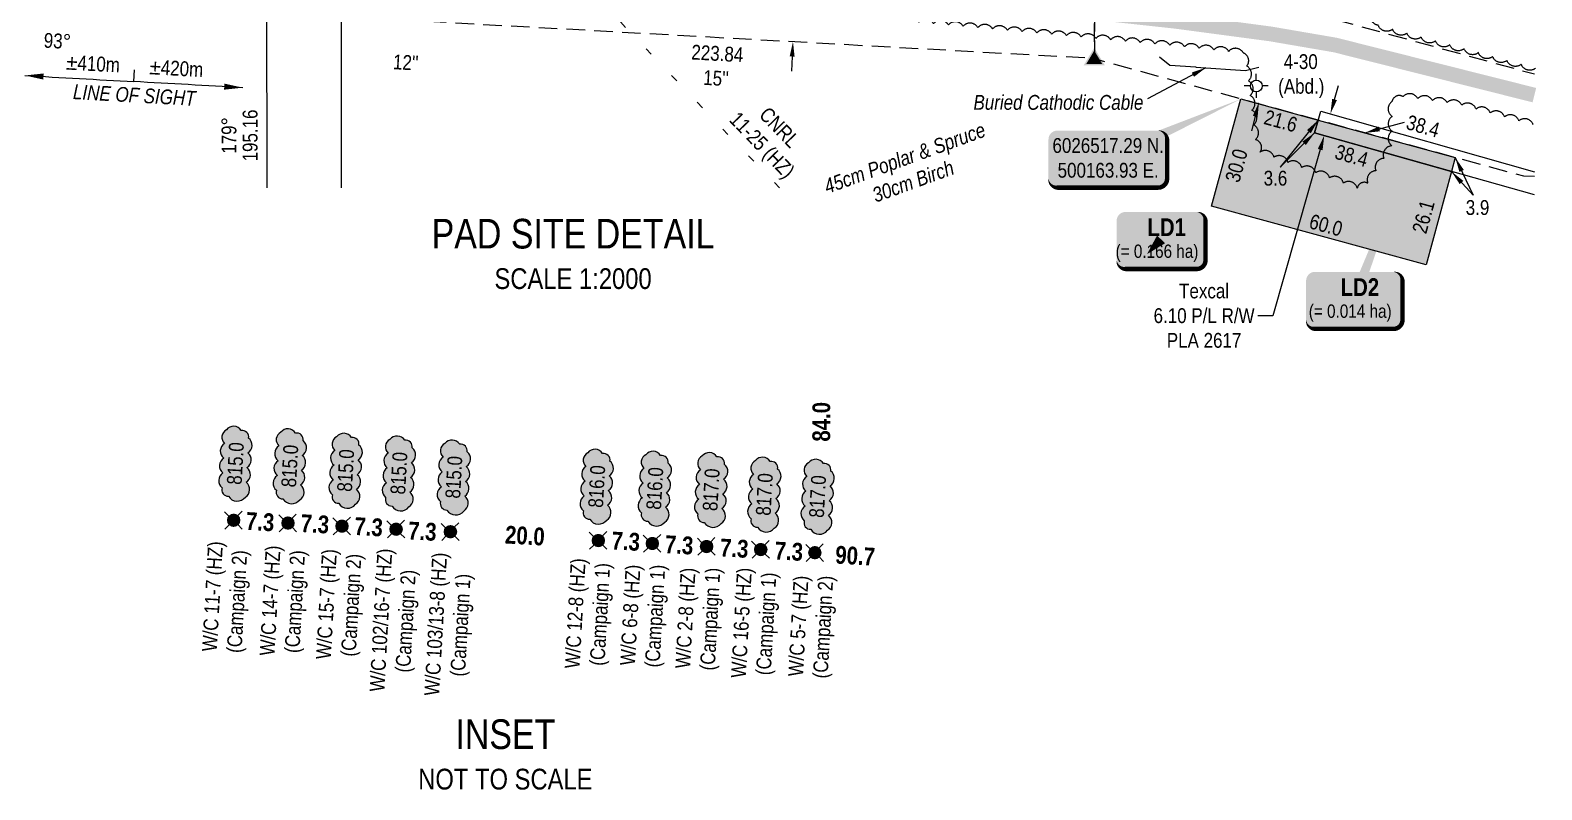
# Model space of a CAD drawing. Extents: x 498179 to 504650, y 6026245 to 6032974.
# Drawn here: x 502810 to 503829, y 6026447 to 6026960 of the extents above; entities that cross this region are included whole.
import ezdxf
from ezdxf.enums import TextEntityAlignment as Align

# ---------------------------------------------------------------- set-up
doc = ezdxf.new("R2010")
doc.units = 0
doc.header["$LTSCALE"] = 5
doc.header["$PDSIZE"] = 0.5
for name, pattern in [('0', [1, 1, 0]), ('foc-ACCESSROAD', [3.75, 2.5, -1.25]), ('foc-DOT', [1, 0.2, -0.8])]:
    doc.linetypes.add(name, pattern=pattern)
doc.layers.get('Defpoints').update_dxf_attribs({"color": 9})
for name, color, linetype in [('AS-CABLE', 224, 'foc-CABLE'), ('AS-ROADS', 254, 'Continuous'), ('DETAIL-HZ-Existing', 8, 'foc-DOT'), ('DETAIL-T', 7, 'Continuous'), ('DRILL-T', 8, 'Continuous'), ('F-AR', 190, 'foc-ACCESSROAD'), ('F-RW', 190, 'Continuous'), ('F-WS-S', 8, 'Continuous'), ('L-BD', 7, 'Continuous'), ('L-MON', 1, 'Continuous'), ('L-SEC', 7, 'Continuous'), ('P-ELEVATION', 7, 'Continuous'), ('P-TEMP-BLOCKS', 250, 'Continuous'), ('P-TEMP-BLUE', 146, 'Continuous'), ('P-TEMP-BLUE-T', 146, 'Continuous'), ('P-TXT', 4, 'Continuous'), ('P-WORKAREA', 113, 'Continuous'), ('P-WORKAREA-H', 111, 'Continuous'), ('T-BUSH', 110, '0'), ('T-BUSH-T', 110, 'Continuous')]:
    doc.layers.add(name, color=color, linetype=linetype)
for name, color, linetype, lineweight in [('F-AR-T', 190, 'Continuous', 9), ('F-RW-T', 190, 'Continuous', 9), ('F-WS-T', 190, 'Continuous', 9)]:
    doc.layers.add(name, color=color, linetype=linetype, lineweight=lineweight)
doc.layers.add('P-TEMP-BLUE-H', color=7, linetype='Continuous', true_color=0x99e6ff)
doc.styles.add('80', font='ARIALN.TTF', dxfattribs={"height": 10})
doc.styles.add('80CG', font='ARIALN.TTF', dxfattribs={"height": 10})
doc.styles.add('80L', font='ARIALN.TTF', dxfattribs={"height": 10})
doc.styles.add('80LS', font='ARIALNI.TTF', dxfattribs={"height": 10})
doc.styles.add('BOLD', font='ARIALNB.TTF')
doc.styles.add('foc-LtypeFont', font='ARIALN.TTF', dxfattribs={"height": 7.35})
doc.styles.get("Standard").update_dxf_attribs({"font": 'ARIALN.TTF'})
doc.linetypes.add('foc-CABLE', pattern='A,2,-1,["C",foc-LtypeFont,S=0.2,R=0,X=-0.625,Y=-0.75],-1.24,8', length=12.24)
doc.dimstyles.new('COMPASS', dxfattribs={"dimscale": 5, "dimtxt": 10, "dimasz": 2.5, "dimexe": 0.2, "dimexo": 0.0625, "dimgap": 0.5, "dimtad": 0, "dimtih": 1, "dimtoh": 1, "dimzin": 0, "dimdsep": 46, "dimtxsty": '80', "dimcen": 0.1, "dimse1": 1, "dimse2": 1, "dimclrd": 256, "dimclrt": 256, "dimaunit": 1, "dimadec": 4, "dimazin": 0, "dimtfac": 0.06, "dimtofl": 0, "dimtmove": 0, "dimatfit": 1, "dimfxl": 0.2, "dimtolj": 1, "dimtzin": 0, "dimlwd": -1, "dimarcsym": 0})
doc.dimstyles.new('Compass 5 000', dxfattribs={"dimscale": 5, "dimtxt": 9, "dimasz": 2, "dimexe": 0.2, "dimexo": 0.0625, "dimgap": 0.5, "dimtad": 0, "dimtih": 1, "dimtoh": 1, "dimzin": 0, "dimdsep": 46, "dimtxsty": '80CG', "dimcen": 0.1, "dimse1": 1, "dimse2": 1, "dimclrd": 256, "dimclrt": 256, "dimaunit": 1, "dimadec": 4, "dimazin": 0, "dimtfac": 0.06, "dimtofl": 0, "dimtmove": 0, "dimatfit": 1, "dimfxl": 0.2, "dimtolj": 1, "dimtzin": 0, "dimlwd": -1, "dimarcsym": 0})

# ---------------------------------------------------------------- blocks, each defined once
blk = doc.blocks.new('*D80')
at = {"layer": 'Defpoints', "color": 0, "transparency": 16777216}
for p in [(503327.9, 6027020), (503361.3, 6027018.1), (503357.4, 6026950)]:
    blk.add_point(p, dxfattribs=at)
at = {"layer": 'F-AR-T', "transparency": 16777216}
for p, q in [((503328.5, 6027030), (503330, 6027056.8)), ((503330, 6027056.8), (503340, 6027056.8)), ((503323.5, 6026941.9), (503322.9, 6026931.9))]:
    blk.add_line(p, q, dxfattribs=at)
for points in [[(503326.8, 6027030.1), (503330.2, 6027029.9), (503327.9, 6027020)], [(503321.8, 6026942), (503325.1, 6026941.8), (503324, 6026951.9)]]:
    blk.add_solid(points, dxfattribs=at)
at = {"layer": 'F-AR-T', "transparency": 16777216, "insert": (503374.3, 6027056.8), "char_height": 10, "attachment_point": 5, "style": '80CG'}
blk.add_mtext('\\A1;Procyon\\P27.43 A/R\\PLOC 122123', dxfattribs=at)
blk = doc.blocks.new('*D81')
at = {"layer": 'Defpoints', "color": 0, "transparency": 16777216}
for p in [(503656, 6026977.1), (503758.7, 6026949.7), (503741, 6026883.5)]:
    blk.add_point(p, dxfattribs=at)
at = {"layer": 'F-AR-T', "transparency": 16777216}
for p, q in [((503658.6, 6026986.8), (503671.6, 6027035.1)), ((503671.6, 6027035.1), (503681.6, 6027035.1)), ((503635.8, 6026901.3), (503633.2, 6026891.7))]:
    blk.add_line(p, q, dxfattribs=at)
for points in [[(503657, 6026987.2), (503660.2, 6026986.4), (503656, 6026977.1)], [(503634.2, 6026901.8), (503637.4, 6026900.9), (503638.3, 6026911)]]:
    blk.add_solid(points, dxfattribs=at)
at = {"layer": 'F-AR-T', "transparency": 16777216, "insert": (503715.9, 6027035.1), "char_height": 10, "attachment_point": 5, "style": '80CG'}
blk.add_mtext('\\A1;Procyon\\P27.43 A/R\\PLOC 122346', dxfattribs=at)
blk = doc.blocks.new('STRIA')
blk.add_hatch(color=255).paths.add_polyline_path([(-0.04, 1.52), (-1.47, -0.87), (1.39, -0.87)])
blk = doc.blocks.new('STRIAA')
blk.add_blockref('STRIA', (0, 0))
blk = doc.blocks.new('STRIB')
at = {"color": 1}
blk.add_solid([(-1.12, -0.67), (-0.04, 1.13), (1.04, -0.67)], dxfattribs=at)
blk = doc.blocks.new('STRIBB')
blk.add_blockref('STRIB', (0, 0))
blk = doc.blocks.new('STRICC')
for name in ['STRIAA', 'STRIBB']:
    blk.add_blockref(name, (0, 0))
blk = doc.blocks.new('fdspike')
blk.add_blockref('STRICC', (0, 0))
blk = doc.blocks.new('*U76')
at = {"true_color": 0x99e6ff}
h = blk.add_hatch(color=141, dxfattribs=at)
edge = h.paths.add_edge_path()
edge.add_line((-24, -20), (24, -20))
edge.add_arc((24, -14), 6, 270, 360)
edge.add_line((30, -14), (30, 12.5))
edge.add_arc((24, 12.5), 6, 0, 90)
edge.add_line((24, 18.5), (-24, 18.5))
edge.add_arc((-24, 12.5), 6, 90, 180)
edge.add_line((-30, 12.5), (-30, -14))
edge.add_arc((-24, -14), 6, 180, 270)
at = {"color": 250, "flags": 128}
blk.add_lwpolyline([(-24, -20, 3, 3, 0), (24, -20, 3, 3, 0.414214), (30, -14, 3, 3, 0), (30, 12.5, 3, 0, 0.414214), (24, 18.5, 0, 0, 0), (-24, 18.5, 0, 0, 0.414214), (-30, 12.5, 0, 0, 0), (-30, -14, 0, 3, 0.414214)], format="xyseb", close=True, dxfattribs=at)
at = {"flags": 128}
blk.add_lwpolyline([(-9.5, -10, 0, 7.5, 0), (0, 0, 0, 0, 0)], format="xyseb", dxfattribs=at)
at = {"color": 250}
for tag, p, height, style in [('TEMP_AREA_W1_001', (-9.2, 2.2), 12, 'BOLD'), ('ENTER_TEXT_001', (-30.7, -12.5), 9, '80')]:
    blk.add_attdef(tag, p, '', height=height, dxfattribs=dict(at, style=style))
blk = doc.blocks.new('GABD')
for p, q in [((-0.81, 0), (-1.62, 0)), ((0, 0.81), (0, 1.62)), ((1.62, 0), (0.81, 0)), ((0, -0.81), (0, -1.62))]:
    blk.add_line(p, q)
blk.add_circle((0, 0), 0.8)
blk = doc.blocks.new('*D82')
at = {"layer": 'Defpoints', "color": 0, "transparency": 16777216}
for p in [(503686.5, 6026903.2), (503750.4, 6026885), (503746.3, 6026870.4)]:
    blk.add_point(p, dxfattribs=at)
at = {"layer": 'F-RW-T', "transparency": 16777216}
for p, q in [((503689.3, 6026912.8), (503692, 6026922.4)), ((503679.6, 6026879.1), (503647.6, 6026766.9)), ((503647.6, 6026766.9), (503637.6, 6026766.9))]:
    blk.add_line(p, q, dxfattribs=at)
for points in [[(503687.7, 6026913.3), (503690.9, 6026912.4), (503686.5, 6026903.2)], [(503678, 6026879.5), (503681.2, 6026878.6), (503682.4, 6026888.7)]]:
    blk.add_solid(points, dxfattribs=at)
at = {"layer": 'F-RW-T', "transparency": 16777216, "insert": (503601.3, 6026766.9), "char_height": 10, "attachment_point": 5, "style": '80CG'}
blk.add_mtext('\\A1;Texcal\\P6.10 P/L R/W\\PPLA 2617', dxfattribs=at)
blk = doc.blocks.new('*U83')
h = blk.add_hatch(color=254)
edge = h.paths.add_edge_path()
edge.add_line((-34, -20), (34, -20))
edge.add_arc((34, -14), 6, 270, 360)
edge.add_line((40, -14), (40, 12.5))
edge.add_arc((34, 12.5), 6, 0, 90)
edge.add_line((34, 18.5), (-34, 18.5))
edge.add_arc((-34, 12.5), 6, 90, 180)
edge.add_line((-40, 12.5), (-40, -14))
edge.add_arc((-34, -14), 6, 180, 270)
at = {"color": 1, "flags": 128}
blk.add_lwpolyline([(89.8, 39.8, 0, 10, 0), (0, 0, 5, 5, 0)], format="xyseb", dxfattribs=at)
blk.add_lwpolyline([(-34, -20, 3, 3, 0), (34, -20, 3, 3, 0.414214), (40, -14, 3, 3, 0), (40, 12.5, 3, 0, 0.414214), (34, 18.5, 0, 0, 0), (-34, 18.5, 0, 0, 0.414214), (-40, 12.5, 0, 0, 0), (-40, -14, 0, 3, 0.414214)], format="xyseb", close=True, dxfattribs=at)
at = {"color": 1, "style": '80'}
blk.add_attdef('ENTER_TEXT_001', (-36, -5), '', height=10, dxfattribs=at)
blk = doc.blocks.new('*U85')
at = {"layer": 'DETAIL-T', "color": 3, "insert": (0, 0), "char_height": 20, "width": 217.108, "attachment_point": 5, "style": '80CG'}
blk.add_mtext('PAD SITE DETAIL\\P{\\H0.7x;SCALE 1:2000}', dxfattribs=at)
blk = doc.blocks.new('WC')
at = {"layer": 'L-MON'}
h = blk.add_hatch(color=255, dxfattribs=at)
h.dxf.hatch_style = 1
edge = h.paths.add_edge_path()
edge.add_arc((0, 0), 0.9, 0, 360)
at = {"layer": 'L-MON', "color": 240, "flags": 128}
for points in [[(-0.62, 0.5), (-1.23, 1.12)], [(0.52, 0.61), (1.13, 1.21)], [(-1.18, -1.18), (-0.56, -0.57)], [(1.16, -1.18), (0.56, -0.57)]]:
    blk.add_lwpolyline(points, dxfattribs=at)
at = {"layer": 'L-MON', "color": 240}
for radius in [0.8, 0.373]:
    blk.add_circle((0, 0), radius, dxfattribs=at)
blk = doc.blocks.new('*U90')
h = blk.add_hatch(color=111)
edge = h.paths.add_edge_path()
edge.add_line((-26.5, -20), (26.5, -20))
edge.add_arc((26.5, -14), 6, 270, 360)
edge.add_line((32.5, -14), (32.5, 12.5))
edge.add_arc((26.5, 12.5), 6, 0, 90)
edge.add_line((26.5, 18.5), (-26.5, 18.5))
edge.add_arc((-26.5, 12.5), 6, 90, 180)
edge.add_line((-32.5, 12.5), (-32.5, -14))
edge.add_arc((-26.5, -14), 6, 180, 270)
at = {"flags": 128}
blk.add_lwpolyline([(36.6, 97.2, 0, 7.5, 0), (0, 0, 0, 0, 0)], format="xyseb", dxfattribs=at)
at = {"color": 250, "flags": 128}
blk.add_lwpolyline([(-26.5, -20, 3, 3, 0), (26.5, -20, 3, 3, 0.414214), (32.5, -14, 3, 3, 0), (32.5, 12.5, 3, 0, 0.414214), (26.5, 18.5, 0, 0, 0), (-26.5, 18.5, 0, 0, 0.414214), (-32.5, 12.5, 0, 0, 0), (-32.5, -14, 0, 3, 0.414214)], format="xyseb", close=True, dxfattribs=at)
at = {"color": 250}
for tag, p, height, style in [('TEMP_AREA_W1_001', (-9.2, 2.2), 12, 'BOLD'), ('ENTER_TEXT_001', (-30.7, -12.5), 9, '80')]:
    blk.add_attdef(tag, p, '', height=height, dxfattribs=dict(at, style=style))
blk = doc.blocks.new('wa')
at = {"layer": 'P-ELEVATION'}
h = blk.add_hatch(color=111, dxfattribs=at)
h.dxf.hatch_style = 1
edge = h.paths.add_edge_path()
edge.add_arc((-17.4, -4.5), 6.1, 215, 325)
edge.add_arc((-7.4, -4.5), 6.1, 215, 325)
edge.add_arc((2.6, -4.5), 6.1, 215, 325)
edge.add_arc((12.7, -4.5), 6.1, 215, 325)
edge.add_arc((18.1, -3.7), 4.32, 263.4336, 373.4336)
edge.add_arc((18.8, 2.3), 6.1, 305, 415)
edge.add_arc((17.5, 4.4), 5.69, 30.6955, 140.6955)
edge.add_arc((8.1, 4.5), 6.1, 35, 145)
edge.add_arc((-1.9, 4.5), 6.1, 35, 145)
edge.add_arc((-11.9, 4.5), 6.1, 35, 145)
edge.add_arc((-18, 3.8), 4.33, 75.4261, 185.4261)
edge.add_arc((-18.4, -2.3), 6.96, 125, 235)
at = {"color": 240, "flags": 128}
blk.add_lwpolyline([(-22.4, -8, 0.520567), (-12.3, -8, 0.520567), (-2.4, -8, 0.520567), (7.6, -8, 0.520567), (17.6, -8, 0.520567), (22.4, -2.7, 0.520567), (22.4, 7.3, 0.520567), (13.1, 8, 0.520567), (3.1, 8, 0.520567), (-6.9, 8, 0.520567), (-16.9, 8, 0.520567), (-22.4, 3.4, 0.520567)], format="xyb", close=True, dxfattribs=at)
at = {"layer": 'P-ELEVATION', "color": 240, "flags": 128}
blk.add_lwpolyline([(0, 0, 12.5, 0, 0), (-12.4, -6.4, 0, 0, 0)], format="xyseb", dxfattribs=at)
at = {"layer": 'P-ELEVATION', "color": 240, "style": '80'}
blk.add_attdef('ELEVATION', text='', height=10, dxfattribs=at).set_placement((0, 0), align=Align.MIDDLE_CENTER)

msp = doc.modelspace()

# ---------------------------------------------------------------- hatches: boundary and pattern name
at = {"layer": 'P-TEMP-BLUE-H'}
h = msp.add_hatch(color=256, dxfattribs=at)
h.dxf.hatch_style = 1
h.paths.add_polyline_path([(503675.878, 6026890.368), (503678.305, 6026898.948), (503626.139, 6026913.214), (503606.374, 6026840.907), (503750.983, 6026801.359), (503768.173, 6026864.246)])
at = {"layer": 'P-WORKAREA-H'}
h = msp.add_hatch(color=256, dxfattribs=at)
h.dxf.hatch_style = 1
h.paths.add_polyline_path([(503678.305, 6026898.948), (503770.748, 6026873.666), (503768.173, 6026864.246), (503675.878, 6026890.368)])

# ---------------------------------------------------------------- linework, layer by layer
msp.add_line((502879.427, 6026924.942), (502879.867, 6026932.809))
at = {"layer": 'AS-CABLE', "flags": 128}
msp.add_lwpolyline([(503571.306, 6026941.558), (503578.133, 6026936.05), (503595.803, 6026934.83), (503595.826, 6026934.82), (503595.821, 6026934.773), (503629.326, 6026932.463), (503638.241, 6026934.745), (503638.248, 6026934.768)], dxfattribs=at)
at = {"layer": 'AS-ROADS', "const_width": 9.995, "flags": 128}
msp.add_lwpolyline([(503824.062, 6026915.799), (503689.688, 6026949.618), (503646.106, 6026957.11), (503582.016, 6026965.66), (503513.868, 6026973.088), (503356.768, 6026985.045), (503229.153, 6026993.363), (503049.761, 6027001.565), (502829.573, 6027014.058), (502732.506, 6027019.85)], dxfattribs=at)
at = {"layer": 'DETAIL-HZ-Existing', "ltscale": 5, "flags": 128}
msp.add_lwpolyline([(503314.905, 6026853.306), (503280.814, 6026888.557), (503185.106, 6026988.675), (503137.589, 6027037.884), (502993.713, 6027188.961), (502946.221, 6027239.195), (502900.38, 6027286.254), (502852.639, 6027336.488), (502802.321, 6027389.646), (502755.029, 6027439.806), (502732.506, 6027463.812)], dxfattribs=at)
at = {"layer": 'F-AR', "flags": 128}
msp.add_lwpolyline([(503527.276, 6027008.825), (503527.425, 6026940.501), (503019.26, 6026968.639), (503019.247, 6027037.285), (503527.276, 6027008.825)], close=True, dxfattribs=at)
msp.add_lwpolyline([(503824.062, 6026860.845), (503817.051, 6026861.029), (503678.307, 6026898.955), (503527.426, 6026940.198), (503527.276, 6027008.825), (503538.508, 6027008.213), (503824.062, 6026930.118)], dxfattribs=at)
at = {"layer": 'F-RW'}
msp.add_lwpolyline([(503824.062, 6026848.428), (503675.878, 6026890.368), (503678.69, 6026900.309), (503680.029, 6026905.045), (503824.062, 6026863.962)], dxfattribs=at)
at = {"layer": 'L-SEC'}
for p, q in [((502968.853, 6027703.121), (502969.017, 6026853.306)), ((503019.119, 6027703.121), (503019.282, 6026853.306))]:
    msp.add_line(p, q, dxfattribs=at)
at = {"layer": 'P-TEMP-BLUE', "flags": 128}
msp.add_lwpolyline([(503626.139, 6026913.214), (503678.305, 6026898.948), (503675.878, 6026890.368), (503768.173, 6026864.246), (503750.983, 6026801.359), (503606.374, 6026840.907)], close=True, dxfattribs=at)
at = {"layer": 'P-WORKAREA', "flags": 128}
msp.add_lwpolyline([(503678.305, 6026898.948), (503770.748, 6026873.666), (503768.173, 6026864.246), (503675.878, 6026890.368)], close=True, dxfattribs=at)
at = {"layer": 'T-BUSH', "flags": 128}
for points in [[(503824.852, 6026933.964, -0.52056705), (503815.21, 6026936.597, -0.52056705), (503805.568, 6026939.23, -0.52056705), (503795.927, 6026941.862, -0.52056705), (503786.285, 6026944.495, -0.52056705), (503776.643, 6026947.127, -0.52056705), (503767.002, 6026949.76, -0.52056705), (503757.36, 6026952.393, -0.52056705), (503747.718, 6026955.025, -0.52056705), (503738.077, 6026957.658, -0.52056705), (503728.435, 6026960.29, -0.52056705), (503718.793, 6026962.923, -0.52056705), (503714.446, 6026971.328, -0.52056705), (503711.75, 6026980.912, -0.52056705), (503710.008, 6026990.753, -0.52056705), (503708.265, 6027000.595, -0.52056705), (503701.326, 6027002.049, -0.52056705), (503691.738, 6026999.227, -0.52056705), (503684.134, 6026994.572, -0.52056705), (503682.085, 6026984.79, -0.52056705), (503680.036, 6026975.008, -0.52056705), (503674.935, 6026969.514, -0.52056705), (503665.021, 6026970.783, -0.52056705), (503655.108, 6026972.052, -0.52056705), (503645.194, 6026973.322, -0.52056705), (503635.28, 6026974.591, -0.52056705), (503625.367, 6026975.86, -0.52056705), (503615.453, 6026977.13, -0.52056705), (503605.539, 6026978.399, -0.52056705), (503595.626, 6026979.669, -0.52056705), (503585.712, 6026980.938, -0.52056705), (503575.798, 6026982.207, -0.52056705), (503565.901, 6026983.598, -0.52056705), (503556.006, 6026985.01, -0.52056705), (503546.112, 6026986.422, -0.52056705), (503536.218, 6026987.835, -0.52056705), (503526.323, 6026989.247, -0.52056705), (503516.423, 6026990.598, -0.52056705), (503506.452, 6026991.297, -0.52056705), (503496.482, 6026991.996, -0.52056705), (503486.512, 6026992.695, -0.52056705), (503476.542, 6026993.394, -0.52056705), (503466.572, 6026994.093, -0.52056705), (503456.602, 6026994.793, -0.52056705), (503446.631, 6026995.492, -0.52056705), (503436.661, 6026996.191, -0.52056705), (503426.691, 6026996.89, -0.52056705), (503416.721, 6026997.589, -0.52056705), (503406.751, 6026998.288, -0.52056705), (503396.781, 6026998.987, -0.52056705), (503386.811, 6026999.686, -0.52056705), (503376.84, 6027000.385, -0.52056705), (503366.87, 6027001.084, -0.52056705), (503356.9, 6027001.783, -0.52056705), (503346.93, 6027002.482, -0.52056705), (503336.953, 6027003.066, -0.52056705), (503326.972, 6027003.592, -0.52056705), (503316.991, 6027004.118, -0.52056705), (503307.01, 6027004.643, -0.52056705), (503297.03, 6027005.169, -0.52056705), (503287.049, 6027005.695, -0.52056705), (503277.068, 6027006.221, -0.52056705), (503267.087, 6027006.747, -0.52056705), (503257.106, 6027007.272, -0.52056705), (503247.126, 6027007.798, -0.52056705), (503237.145, 6027008.324, -0.52056705), (503227.163, 6027008.832, -0.52056705), (503217.181, 6027009.334, -0.52056705), (503207.199, 6027009.836, -0.52056705), (503197.217, 6027010.338, -0.52056705), (503187.235, 6027010.84, -0.52056705), (503177.253, 6027011.342, -0.52056705), (503167.271, 6027011.845, -0.52056705), (503157.289, 6027012.347, -0.52056705), (503147.307, 6027012.849, -0.52056705), (503137.325, 6027013.351, -0.52056705), (503127.343, 6027013.853, -0.52056705), (503117.361, 6027014.355, -0.52056705), (503107.379, 6027014.857, -0.52056705), (503097.397, 6027015.36, -0.52056705), (503087.415, 6027015.862, -0.52056705), (503077.433, 6027016.364, -0.52056705), (503067.451, 6027016.866, -0.52056705), (503057.469, 6027017.368, -0.52056705), (503047.487, 6027017.87, -0.52056705), (503037.513, 6027018.51, -0.52056705), (503027.541, 6027019.19, -0.52056705), (503017.57, 6027019.869, -0.52056705), (503007.598, 6027020.549, -0.52056705), (502997.627, 6027021.228, -0.52056705), (502987.655, 6027021.908, -0.52056705), (502977.684, 6027022.588, -0.52056705), (502967.712, 6027023.267, -0.52056705), (502957.741, 6027023.947, -0.52056705), (502947.769, 6027024.626, -0.52056705), (502937.798, 6027025.306, -0.52056705), (502927.826, 6027025.986, -0.52056705), (502917.855, 6027026.665, -0.52056705), (502907.883, 6027027.345, -0.52056705), (502897.912, 6027028.024, -0.52056705), (502887.94, 6027028.704, -0.52056705), (502877.969, 6027029.383, -0.52056705), (502867.997, 6027030.063, -0.52056705), (502858.026, 6027030.743, -0.52056705), (502848.054, 6027031.422, -0.52056705), (502838.083, 6027032.102, -0.52056705), (502828.111, 6027032.781, -0.52056705), (502818.136, 6027033.394, -0.52056705), (502808.159, 6027033.993, -0.52056705), (502798.182, 6027034.591, -0.52056705), (502788.206, 6027035.189, -0.52056705), (502778.229, 6027035.787, -0.52056705), (502768.252, 6027036.386, -0.52056705), (502758.275, 6027036.984, -0.52056705), (502748.299, 6027037.582, -0.52056705), (502738.322, 6027038.18, -0.52056705), (502732.685, 6027038.518, -0.52056705)], [(503823.271, 6026895.864, 0.52056705), (503813.63, 6026898.5, 0.52056705), (503803.99, 6026901.136, 0.52056705), (503794.349, 6026903.772, 0.52056705), (503784.708, 6026906.407, 0.52056705), (503775.067, 6026909.043, 0.52056705), (503765.239, 6026910.762, 0.52056705), (503755.336, 6026912.112, 0.52056705), (503745.433, 6026913.461, 0.52056705), (503735.53, 6026914.811, 0.52056705), (503728.028, 6026911.478, 0.52056705), (503728.083, 6026901.484, 0.52056705), (503728.139, 6026891.49, 0.52056705), (503727.99, 6026881.554, 0.52056705), (503722.572, 6026873.156, 0.52056705), (503717.154, 6026864.757, 0.52056705), (503711.736, 6026856.358, 0.52056705), (503704.658, 6026852.958, 0.52056705), (503695.293, 6026856.45, 0.52056705), (503685.928, 6026859.941, 0.52056705), (503676.563, 6026863.432, 0.52056705), (503667.198, 6026866.923, 0.52056705), (503657.833, 6026870.414, 0.52056705), (503648.468, 6026873.905, 0.52056705), (503639.103, 6026877.396, 0.52056705), (503635.972, 6026885.79, 0.52056705), (503634.786, 6026895.714, 0.52056705), (503633.6, 6026905.638, 0.52056705), (503632.414, 6026915.563, 0.52056705), (503631.228, 6026925.487, 0.52056705), (503630.042, 6026935.411, 0.52056705), (503627.79, 6026944.253, 0.52056705), (503617.85, 6026945.292, 0.52056705), (503607.909, 6026946.331, 0.52056705), (503597.969, 6026947.37, 0.52056705), (503588.028, 6026948.409, 0.52056705), (503578.084, 6026949.409, 0.52056705), (503568.133, 6026950.341, 0.52056705), (503558.182, 6026951.273, 0.52056705), (503548.231, 6026952.205, 0.52056705), (503538.28, 6026953.137, 0.52056705), (503528.329, 6026954.069, 0.52056705), (503518.378, 6026955.002, 0.52056705), (503508.427, 6026955.934, 0.52056705), (503498.474, 6026956.845, 0.52056705), (503488.52, 6026957.744, 0.52056705), (503478.565, 6026958.644, 0.52056705), (503468.611, 6026959.543, 0.52056705), (503458.657, 6026960.443, 0.52056705), (503448.703, 6026961.342, 0.52056705), (503438.749, 6026962.241, 0.52056705), (503428.795, 6026963.141, 0.52056705), (503418.841, 6026964.04, 0.52056705), (503408.887, 6026964.94, 0.52056705), (503398.933, 6026965.839, 0.52056705), (503388.979, 6026966.738, 0.52056705), (503379.025, 6026967.638, 0.52056705), (503369.071, 6026968.537, 0.52056705), (503359.113, 6026969.385, 0.52056705), (503349.129, 6026969.844, 0.52056705), (503339.145, 6026970.303, 0.52056705), (503329.161, 6026970.762, 0.52056705), (503319.177, 6026971.221, 0.52056705), (503309.192, 6026971.681, 0.52056705), (503299.208, 6026972.14, 0.52056705), (503289.224, 6026972.599, 0.52056705), (503279.24, 6026973.058, 0.52056705), (503269.256, 6026973.517, 0.52056705), (503259.272, 6026973.977, 0.52056705), (503249.288, 6026974.436, 0.52056705), (503239.304, 6026974.895, 0.52056705), (503229.321, 6026975.374, 0.52056705), (503219.34, 6026975.907, 0.52056705), (503209.36, 6026976.44, 0.52056705), (503199.38, 6026976.974, 0.52056705), (503189.399, 6026977.507, 0.52056705), (503179.419, 6026978.041, 0.52056705), (503169.439, 6026978.574, 0.52056705), (503159.458, 6026979.108, 0.52056705), (503149.478, 6026979.641, 0.52056705), (503139.497, 6026980.174, 0.52056705), (503129.517, 6026980.708, 0.52056705), (503119.537, 6026981.241, 0.52056705), (503109.556, 6026981.775, 0.52056705), (503099.576, 6026982.308, 0.52056705), (503089.595, 6026982.841, 0.52056705), (503079.615, 6026983.375, 0.52056705), (503069.635, 6026983.908, 0.52056705), (503059.654, 6026984.442, 0.52056705), (503049.674, 6026984.975, 0.52056705), (503039.693, 6026985.495, 0.52056705), (503029.711, 6026986.009, 0.52056705), (503019.73, 6026986.523, 0.52056705), (503009.749, 6026987.037, 0.52056705), (502999.767, 6026987.551, 0.52056705), (502989.786, 6026988.065, 0.52056705), (502979.804, 6026988.579, 0.52056705), (502969.823, 6026989.093, 0.52056705), (502959.841, 6026989.607, 0.52056705), (502949.86, 6026990.121, 0.52056705), (502939.879, 6026990.635, 0.52056705), (502929.897, 6026991.149, 0.52056705), (502919.916, 6026991.663, 0.52056705), (502909.934, 6026992.176, 0.52056705), (502899.953, 6026992.69, 0.52056705), (502889.972, 6026993.204, 0.52056705), (502879.99, 6026993.718, 0.52056705), (502870.009, 6026994.232, 0.52056705), (502860.027, 6026994.746, 0.52056705), (502850.046, 6026995.26, 0.52056705), (502840.065, 6026995.774, 0.52056705), (502830.083, 6026996.288, 0.52056705), (502820.102, 6026996.802, 0.52056705), (502810.124, 6026997.383, 0.52056705), (502800.15, 6026998.022, 0.52056705), (502790.176, 6026998.661, 0.52056705), (502780.202, 6026999.3, 0.52056705), (502770.227, 6026999.939, 0.52056705), (502760.253, 6027000.578, 0.52056705), (502750.279, 6027001.217, 0.52056705), (502740.305, 6027001.856, 0.52056705), (502732.314, 6027002.368, 0.52056705)]]:
    msp.add_lwpolyline(points, format="xyb", dxfattribs=at)

# ---------------------------------------------------------------- block references
at = {"xscale": 0.99946331, "yscale": 0.99946331, "zscale": 0.99946331}
msp.add_blockref('*U85', (503175.679, 6026808.529), dxfattribs=at)
at = {"layer": 'DETAIL-T'}
ref = msp.add_blockref('*U83', (503536.333, 6026873.384), dxfattribs=at)
ref.add_attrib('ENTER_TEXT_001', '6026517.29 N.', (503499.037, 6026876.802), dxfattribs={"layer": '0', "color": 1, "height": 10, "style": '80'})
ref.add_attrib('ENTER_TEXT_002', '500163.93 E.', (503502.513, 6026860.095), dxfattribs={"layer": '0', "color": 1, "height": 10, "style": '80'})
at = {"layer": 'L-BD', "xscale": 0.9994633100000002, "yscale": 0.9994633100000002, "zscale": 0.9994633100000002, "rotation": 86.8161111111111}
for p, values in [((502947.884, 6026667.238), {'ELEVATION': '815.0'}), ((502984.585, 6026665.519), {'ELEVATION': '815.0'}), ((503022.26, 6026662.496), {'ELEVATION': '815.0'}), ((503058.19, 6026660.666), {'ELEVATION': '815.0'}), ((503095.269, 6026657.934), {'ELEVATION': '815.0'}), ((503191.612, 6026651.718), {'ELEVATION': '816.0'}), ((503230.772, 6026650.392), {'ELEVATION': '816.0'}), ((503268.804, 6026649.508), {'ELEVATION': '817.0'}), ((503304.676, 6026646.363), {'ELEVATION': '817.0'}), ((503340.575, 6026644.945), {'ELEVATION': '817.0'})]:
    msp.add_blockref('wa', p, dxfattribs=at).add_auto_attribs(values)
at = {"layer": 'L-MON'}
for name, p, xscale, yscale, zscale in [('fdspike', (503527.426, 6026940.198), 4.997316549999957, 4.997316549999957, 12.49999999999981), ('WC', (502946.746, 6026628.884), 4.997316549999961, 4.997316549999961, 4.997316549999961), ('WC', (502983.356, 6026627.004), 4.997316549999961, 4.997316549999961, 4.997316549999961), ('WC', (503019.811, 6026624.914), 4.997316549999961, 4.997316549999961, 4.997316549999961), ('WC', (503056.311, 6026622.849), 4.997316549999961, 4.997316549999961, 4.997316549999961), ('WC', (503092.956, 6026621.149), 4.997316549999961, 4.997316549999961, 4.997316549999961), ('WC', (503192.741, 6026615.204), 4.997316549999961, 4.997316549999961, 4.997316549999961), ('WC', (503229.161, 6026613.214), 4.997316549999961, 4.997316549999961, 4.997316549999961), ('WC', (503265.716, 6026611.169), 4.997316549999961, 4.997316549999961, 4.997316549999961), ('WC', (503302.266, 6026609.124), 4.997316549999961, 4.997316549999961, 4.997316549999961), ('WC', (503338.771, 6026607.014), 4.997316549999961, 4.997316549999961, 4.997316549999961)]:
    msp.add_blockref(name, p, dxfattribs=dict(at, xscale=xscale, yscale=yscale, zscale=zscale))
at = {"layer": 'P-TEMP-BLOCKS'}
msp.add_blockref('*U90', (503702.602, 6026778.021), dxfattribs=at).add_auto_attribs({'TEMP_AREA_W1_001': 'LD2', 'ENTER_TEXT_001': '(= 0.014 ha)'})
at = {"layer": 'P-TEMP-BLOCKS', "xscale": 0.99946331, "yscale": 0.99946331, "zscale": 0.99946331}
msp.add_blockref('*U76', (503572.289, 6026818.451), dxfattribs=at).add_auto_attribs({'TEMP_AREA_W1_001': 'LD1', 'ENTER_TEXT_001': '(= 0.166 ha)'})

# ---------------------------------------------------------------- texts
at = {"rotation": 356.79655, "style": '80'}
for s, insert, char_height, width, attachment_point in [('%%P410m', (502870.034, 6026935.974), 9.9946, 42.08861, 6), ('%%P420m', (502889.992, 6026934.857), 9.9946, 42.08861, 4), ('\\pi6.3725;{\\fArial Narrow|b0|i1|c0|p34;LINE OF SIGH\\T1.55;T}', (502832.406, 6026923.498), 9.99463, 99.29461, 1)]:
    msp.add_mtext(s, dxfattribs=dict(at, insert=insert, char_height=char_height, width=width, attachment_point=attachment_point))
at = {"layer": 'AS-CABLE', "insert": (503445.753, 6026915.899), "char_height": 10, "attachment_point": 1, "style": '80L'}
msp.add_mtext_dynamic_manual_height_columns('{\\fArial Narrow|b0|i1|c0|p34;Buried Cathodic Cable }', width=114.30872, gutter_width=49.946, heights=[0], dxfattribs=at)
at = {"layer": 'DETAIL-T', "color": 3, "insert": (503130.012, 6026470.756), "char_height": 19.98927, "width": 116.91212, "attachment_point": 5, "style": '80CG'}
msp.add_mtext('INSET\\P{\\H0.7x;NOT TO SCALE}', dxfattribs=at)
at = {"layer": 'DRILL-T', "insert": (503291.6, 6026925.386), "char_height": 10, "attachment_point": 1, "rotation": 314.041143, "style": '80L'}
msp.add_mtext_dynamic_manual_height_columns('\\pi23.131;CNRL\\P\\pi11.504;11-25 (HZ)', width=76.45988, gutter_width=49.946, heights=[0], dxfattribs=at)
at = {"layer": 'L-BD', "style": '80L'}
for s, rotation, p in [('93%%D', 356.7889, (502827.855, 6026952.355)), ("12''", 356.7889, (503062.826, 6026937.919)), ('179°', 90.0029, (502943.591, 6026888.562)), ('195.16', 90.0029, (502957.833, 6026888.563))]:
    msp.add_text(s, height=9.9946, rotation=rotation, dxfattribs=at).set_placement(p, align=Align.MIDDLE)
at = {"layer": 'L-BD', "color": 3, "style": 'BOLD'}
for s, rotation, p in [('84.0', 89.928, (503349.076, 6026681.964)), ('7.3', 356.806935, (502954.734, 6026622.48)), ('7.3', 356.806935, (502991.711, 6026620.992)), ('7.3', 356.806935, (503027.943, 6026619.007)), ('7.3', 356.806935, (503064.176, 6026616.031)), ('20.0', 356.806935, (503129.521, 6026613.264)), ('7.3', 356.806935, (503201.385, 6026609.274)), ('7.3', 356.806935, (503237.347, 6026606.796)), ('7.3', 356.806935, (503274.549, 6026604.565)), ('7.3', 356.806935, (503311.367, 6026602.514)), ('90.7', 356.806935, (503352.287, 6026599.718))]:
    msp.add_text(s, height=11.9936, rotation=rotation, dxfattribs=at).set_placement(p)
at = {"layer": 'P-TEMP-BLUE-T'}
for s, rotation, p in [('21.6', 344.704539, (503653.009, 6026898.361)), ('30.0', 74.71175, (503623.095, 6026868.288)), ('38.4', 344.197089, (503700.79, 6026874.932)), ('60.0', 344.704539, (503683.516, 6026828.052)), ('26.1', 74.71175, (503749.206, 6026833.688))]:
    msp.add_text(s, height=10, rotation=rotation, dxfattribs=at).set_placement(p, align=Align.MIDDLE_CENTER)
msp.add_text('3.6', height=10, dxfattribs=at).set_placement((503649.442, 6026859.748), align=Align.MIDDLE_CENTER)
at = {"layer": 'P-TXT', "char_height": 9.99463, "attachment_point": 1, "rotation": 86.793586, "style": '80L'}
for s, width, gutter_width, insert in [('W/C 11-7 (HZ)\\P(Campaign 2)', 75.08755, 0, (502925.406, 6026540.666)), ('\\pi0.10857;W/C 14-7 (HZ)\\P\\pi2.9038;(Campaign 2)', 73.77927, 49.946, (502964.275, 6026537.72)), ('\\pi0.10857;W/C 15-7 (HZ)\\P\\pi2.9038;(Campaign 2)', 73.77927, 49.946, (503002.274, 6026535.314)), ('\\pi0.10259;W/C 102/16-7 (HZ)\\P\\pi14.041;(Campaign 2)', 96.05411, 49.946, (503038.365, 6026513.42)), ('\\pi0.10259;W/C 103/13-8 (HZ)\\P\\pi14.041;(Campaign 1)', 96.05411, 49.946, (503075.352, 6026510.718)), ('\\pi0.10857;W/C 12-8 (HZ)\\P\\pi2.9038;(Campaign 1)', 73.77927, 49.946, (503170.063, 6026529.112)), ('\\pi0.78287;W/C 6-8 (HZ)\\P\\pi0.39426;(Campaign 1)', 68.76021, 49.946, (503207.345, 6026530.492)), ('\\pi0.76442;W/C 2-8 (HZ)\\P\\pi0.37581;(Campaign 1)', 68.72331, 49.946, (503244.522, 6026528.446)), ('\\pi0.10857;W/C 16-5 (HZ)\\P\\pi2.9038;(Campaign 1)', 73.77927, 49.946, (503282.164, 6026522.731)), ('\\pi0.76442;W/C 5-7 (HZ)\\P\\pi0.37581;(Campaign 2)', 68.72331, 49.946, (503320.698, 6026523.077))]:
    msp.add_mtext_dynamic_manual_height_columns(s, width=width, gutter_width=gutter_width, heights=[0], dxfattribs=dict(at, insert=insert))
at = {"layer": 'P-WORKAREA'}
msp.add_text('38.4', height=10, rotation=344.197089, dxfattribs=at).set_placement((503748.99, 6026894.852), align=Align.MIDDLE_CENTER)
msp.add_text('3.9', height=10, dxfattribs=at).set_placement((503785.739, 6026839.957), align=Align.MIDDLE_CENTER)
at = {"layer": 'T-BUSH-T', "insert": (503397.619, 6026878.051), "char_height": 9.99463, "width": 114.3701, "attachment_point": 2, "rotation": 20, "style": '80LS'}
msp.add_mtext('45cm Poplar & Spruce\\P30cm Birch', dxfattribs=at)

# ---------------------------------------------------------------- dimensions: what is measured, and where the dimension line sits
at = {"layer": 'F-AR-T'}
for base, p1, p2, angle, text, picture, middle in [((503327.921, 6027020.017), (503357.383, 6026950.01), (503361.258, 6027018.121), 86.743752, 'Procyon\\P27.43 A/R\\PLOC 122123', '*D80', (503374.313, 6027056.765)), ((503656.043, 6026977.141), (503740.963, 6026883.538), (503758.661, 6026949.685), 75.021206, 'Procyon\\P27.43 A/R\\PLOC 122346', '*D81', (503715.851, 6027035.099))]:
    dim = msp.add_linear_dim(base=base, p1=p1, p2=p2, angle=angle, text=text, dimstyle='Compass 5 000', dxfattribs=at)
    dim.commit()
    dim.dimension.update_dxf_attribs({"geometry": picture, "text_midpoint": middle, "dimtype": 161})
at = {"layer": 'F-RW-T'}
dim = msp.add_linear_dim(base=(503686.518, 6026903.194), p1=(503746.307, 6026870.435), p2=(503750.45, 6026884.959), angle=74.079931, text='Texcal\\P6.10 P/L R/W\\PPLA 2617', dimstyle='Compass 5 000', dxfattribs=at)
dim.commit()
dim.dimension.update_dxf_attribs({"geometry": '*D82', "text_midpoint": (503601.323, 6026766.87), "dimtype": 161})

# ---------------------------------------------------------------- leaders
at = {"path_type": 1}
for points in [[(502805.977, 6026929.053), (502879.427, 6026924.942)], [(502952.876, 6026920.831), (502879.427, 6026924.942)]]:
    msp.add_leader(points, dimstyle='COMPASS', override={"dimgap": 0.5, "dimtad": 0}, dxfattribs=at)
at = {"layer": 'AS-CABLE'}
msp.add_leader([(503602.541, 6026934.309), (503563.142, 6026913.199)], dimstyle='Compass 5 000', dxfattribs=at)
at = {"layer": 'P-TEMP-BLUE-T'}
for points in [[(503678.305, 6026898.948), (503652.694, 6026867.286)], [(503675.878, 6026890.368), (503652.694, 6026867.286)]]:
    msp.add_leader(points, dimstyle='Compass 5 000', dxfattribs=at)
at = {"layer": 'P-WORKAREA'}
for points in [[(503709.809, 6026890.332), (503736.372, 6026897.577)], [(503770.748, 6026873.666), (503782.68, 6026848.292)], [(503768.173, 6026864.246), (503782.68, 6026848.292)]]:
    msp.add_leader(points, dimstyle='Compass 5 000', dxfattribs=at)

# ---------------------------------------------------------------- next in the draw order: texts
at = {"layer": 'F-WS-T', "insert": (503650.863, 6026943.417), "char_height": 9.99471, "attachment_point": 1, "style": '80L', "bg_fill": 3, "box_fill_scale": 1.2, "bg_fill_color": 256, "bg_fill_transparency": 0}
msp.add_mtext_dynamic_manual_height_columns('\\pi4.1732;4-30\\P\\pi0.38594;(Abd.)', width=30.56512, gutter_width=49.946, heights=[0], dxfattribs=at)
at = {"layer": 'L-BD', "insert": (503273.287, 6026948.906), "char_height": 9.99463, "width": 35.53562, "attachment_point": 2, "rotation": 356.8112, "style": '80L', "bg_fill": 3, "box_fill_scale": 1.2, "bg_fill_color": 256, "bg_fill_transparency": 0}
msp.add_mtext("223.84 15''", dxfattribs=at)

# ---------------------------------------------------------------- next in the draw order: block references
at = {"layer": 'F-WS-S', "xscale": 4.997316549999961, "yscale": 4.997316549999961, "zscale": 12.49999999999982}
msp.add_blockref('GABD', (503636.527, 6026921.965), dxfattribs=at)

doc.saveas('drawing.dxf')
